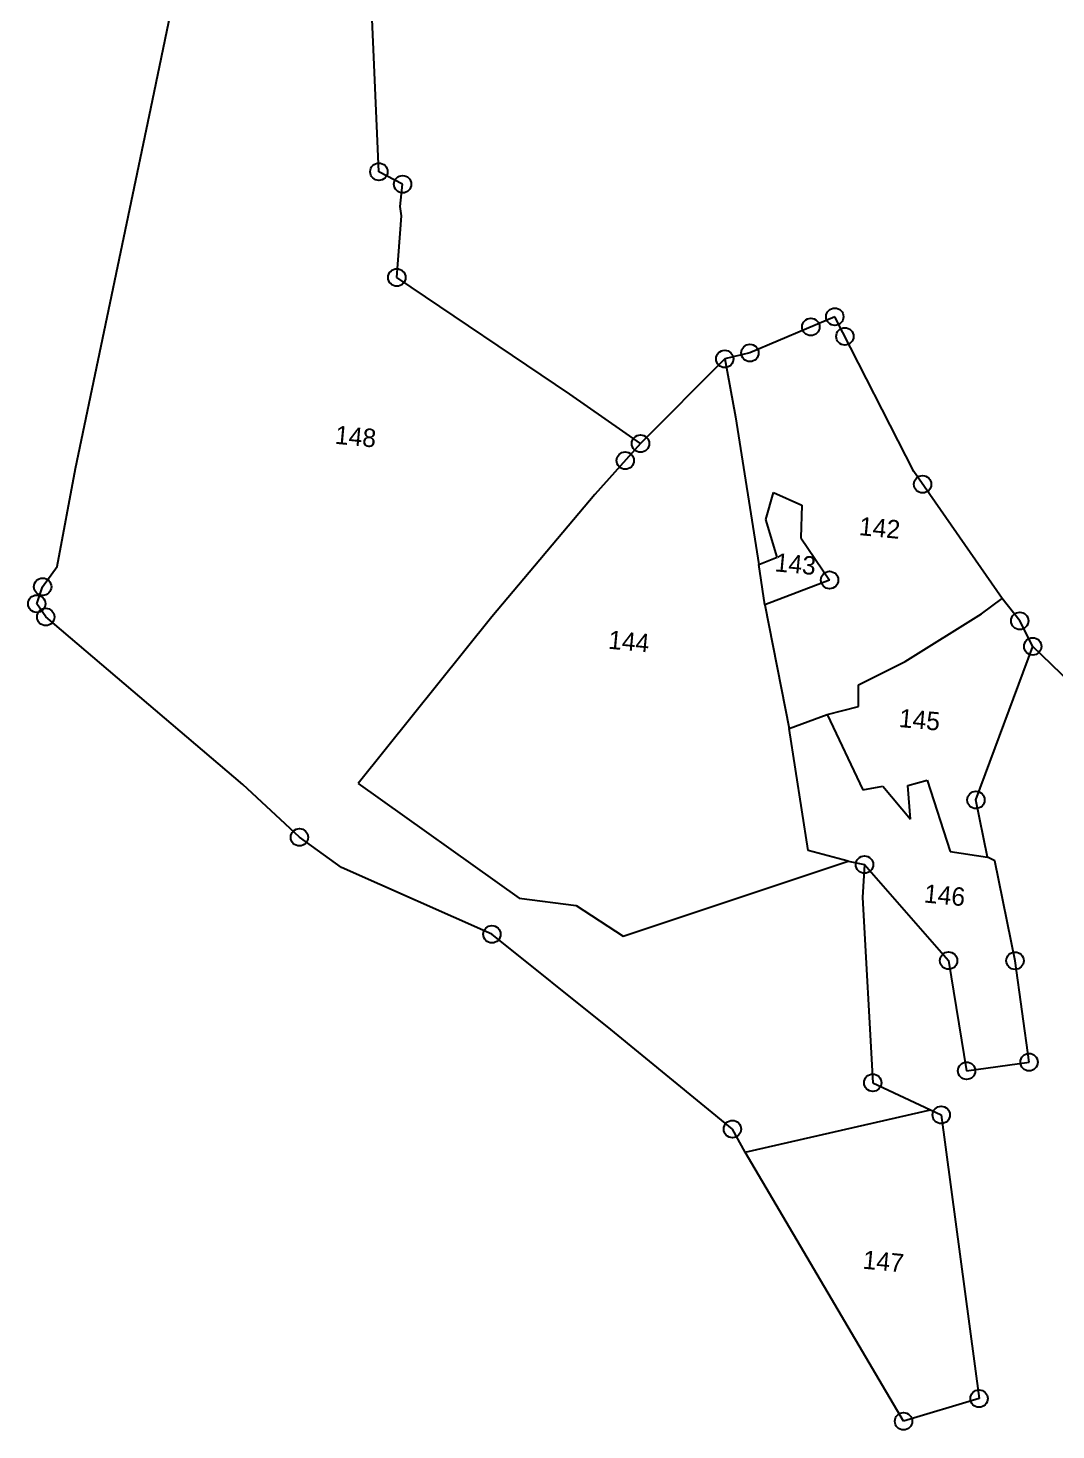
# Model space of a CAD drawing. Header units: metres. Extents: x 279090 to 282389, y 2073542 to 2078104.
# Drawn here: x 280674 to 281179, y 2075714 to 2076403 of the extents above; entities that cross this region are included whole.
import ezdxf
from ezdxf.enums import TextEntityAlignment as Align

# ---------------------------------------------------------------- set-up
doc = ezdxf.new("R2010")
doc.units = ezdxf.units.M
doc.header["$LTSCALE"] = 0.3
doc.header["$MEASUREMENT"] = 0
for name, color, linetype in [('POLY_PARCEL', 6, 'Continuous'), ('TEXT_PARCEL', 7, 'Continuous'), ('V_BOUND_LINE', 7, 'Continuous')]:
    doc.layers.add(name, color=color, linetype=linetype)
doc.styles.add('TEXT_MAP', font='', dxfattribs={"height": 1.8})
doc.styles.get('TEXT_MAP').set_extended_font_data('Kruti Dev 050')

msp = doc.modelspace()

# ---------------------------------------------------------------- linework, layer by layer
for centre in [(280846.44, 2076332.66), (280858.1, 2076326.54), (280855.27, 2076280.67), (281070.52, 2076261.4), (281058.73, 2076256.37), (281075.45, 2076251.7), (281016.42, 2076240.67), (281028.8, 2076243.61), (280975.02, 2076199.04), (280967.51, 2076190.68), (281113.66, 2076179.01), (281067.93, 2076131.97), (280681.21, 2076128.63), (280678.29, 2076120.3), (280682.74, 2076113.82), (281161.42, 2076111.89), (281167.78, 2076099.32), (281139.85, 2076023.85), (280807.41, 2076005.5), (281085.11, 2075992.09), (280902, 2075957.85), (281126.42, 2075944.87), (281159.08, 2075944.82), (281135.27, 2075890.71), (281165.98, 2075894.96), (281089.17, 2075884.84), (281122.8, 2075869.05), (281020.21, 2075862.05), (281141.4, 2075729.61), (281104.28, 2075718.44)]:
    msp.add_circle(centre, 4.27)
at = {"layer": 'POLY_PARCEL'}
for p, q in [((280735.14, 2076367.68), (280751.18, 2076444.92)), ((280697.27, 2076186.83), (280735.14, 2076367.68)), ((281016.42, 2076240.67), (281021.72, 2076212.25)), ((281021.72, 2076212.25), (281033.12, 2076139.63)), ((280975.02, 2076199.04), (280952.51, 2076173.96)), ((280688.33, 2076138.59), (280697.27, 2076186.83)), ((280952.51, 2076173.96), (280901.97, 2076113.9)), ((281036.66, 2076161.67), (281040.35, 2076174.94)), ((281040.35, 2076174.94), (281054.36, 2076168.76)), ((281054.36, 2076168.76), (281053.83, 2076152.76)), ((281042.22, 2076143.15), (281036.66, 2076161.67)), ((281053.83, 2076152.76), (281067.93, 2076131.97)), ((281033.12, 2076139.63), (281042.22, 2076143.15)), ((280681.21, 2076128.63), (280688.33, 2076138.59)), ((281036.15, 2076119.81), (281033.12, 2076139.63)), ((280678.29, 2076120.3), (280681.21, 2076128.63)), ((281067.93, 2076131.97), (281036.15, 2076119.81)), ((280682.74, 2076113.82), (280678.29, 2076120.3)), ((281142.68, 2076115.3), (281152.69, 2076122.93)), ((280779.59, 2076031.4), (280682.74, 2076113.82)), ((280901.97, 2076113.9), (280836.2, 2076031.89)), ((281036.15, 2076119.81), (281048.01, 2076058.96)), ((281105.11, 2076091.85), (281142.68, 2076115.3)), ((281139.85, 2076023.85), (281167.78, 2076099.32)), ((281082.22, 2076080.49), (281105.11, 2076091.85)), ((281082.18, 2076069.79), (281082.22, 2076080.49)), ((281048.01, 2076058.96), (281066.73, 2076065.93)), ((281066.73, 2076065.93), (281082.18, 2076069.79)), ((281066.73, 2076065.93), (281084.22, 2076028.81)), ((281057.49, 2075999.02), (281048.01, 2076058.96)), ((280807.41, 2076005.5), (280779.59, 2076031.4)), ((280836.2, 2076031.89), (280915.32, 2075975.62)), ((281084.22, 2076028.81), (281094.18, 2076030.7)), ((281094.18, 2076030.7), (281107.78, 2076014.35)), ((281106.38, 2076031.01), (281115.86, 2076033.52)), ((281107.78, 2076014.35), (281106.38, 2076031.01)), ((281115.86, 2076033.52), (281127.25, 2075998.54)), ((281145.56, 2075995.79), (281139.85, 2076023.85)), ((280828.12, 2075990.72), (280807.41, 2076005.5)), ((281077, 2075993.83), (281057.49, 2075999.02)), ((281127.25, 2075998.54), (281145.56, 2075995.79)), ((281149.2, 2075993.86), (281145.56, 2075995.79)), ((280902, 2075957.85), (280828.12, 2075990.72)), ((280966.54, 2075956.89), (281077, 2075993.83)), ((281077, 2075993.83), (281085.11, 2075992.09)), ((281085.11, 2075992.09), (281084.14, 2075975.85)), ((281085.11, 2075992.09), (281126.42, 2075944.87)), ((281159.08, 2075944.82), (281149.2, 2075993.86)), ((280915.32, 2075975.62), (280943.48, 2075971.93)), ((281084.14, 2075975.85), (281089.17, 2075884.84)), ((280943.48, 2075971.93), (280966.54, 2075956.89)), ((280960.45, 2075911.03), (280902, 2075957.85)), ((281126.42, 2075944.87), (281135.27, 2075890.71)), ((281165.98, 2075894.96), (281159.08, 2075944.82)), ((281020.21, 2075862.05), (280960.45, 2075911.03)), ((281135.27, 2075890.71), (281165.98, 2075894.96)), ((281089.17, 2075884.84), (281117.49, 2075871.54)), ((281026.45, 2075850.76), (281117.49, 2075871.54)), ((281117.49, 2075871.54), (281122.8, 2075869.05)), ((281122.8, 2075869.05), (281141.4, 2075729.61)), ((281026.45, 2075850.76), (281020.21, 2075862.05)), ((281104.28, 2075718.44), (281026.45, 2075850.76)), ((281141.4, 2075729.61), (281104.28, 2075718.44))]:
    msp.add_line(p, q, dxfattribs=at)
at = {"layer": 'V_BOUND_LINE', "ltscale": 10}
for p, q in [((280846.44, 2076332.66), (280841.27, 2076450.68)), ((280858.1, 2076326.54), (280846.44, 2076332.66)), ((280856.83, 2076315.61), (280858.1, 2076326.54)), ((280857.62, 2076310.96), (280856.83, 2076315.61)), ((280855.27, 2076280.67), (280857.62, 2076310.96)), ((280940.22, 2076223.39), (280855.27, 2076280.67)), ((281070.52, 2076261.4), (281028.8, 2076243.61)), ((281109.31, 2076185.29), (281070.52, 2076261.4)), ((281016.42, 2076240.67), (280975.02, 2076199.04)), ((281028.8, 2076243.61), (281016.42, 2076240.67)), ((280975.02, 2076199.04), (280940.22, 2076223.39)), ((281152.69, 2076122.93), (281109.31, 2076185.29)), ((281161.42, 2076111.89), (281152.69, 2076122.93)), ((281167.78, 2076099.32), (281161.42, 2076111.89)), ((281186.35, 2076081.46), (281167.78, 2076099.32))]:
    msp.add_line(p, q, dxfattribs=at)

# ---------------------------------------------------------------- texts
at = {"layer": 'TEXT_PARCEL', "style": 'TEXT_MAP'}
for s, p in [('148', (280835.06, 2076202.51)), ('142', (281092.6, 2076157.68)), ('143', (281051.17, 2076139.82)), ('144', (280969.32, 2076101.78)), ('145', (281112.18, 2076063.24)), ('146', (281124.53, 2075977.04)), ('147', (281094.4, 2075797.03))]:
    msp.add_text(s, height=9.024, rotation=354.61524, dxfattribs=at).set_placement(p, align=Align.MIDDLE)

doc.saveas('drawing.dxf')
